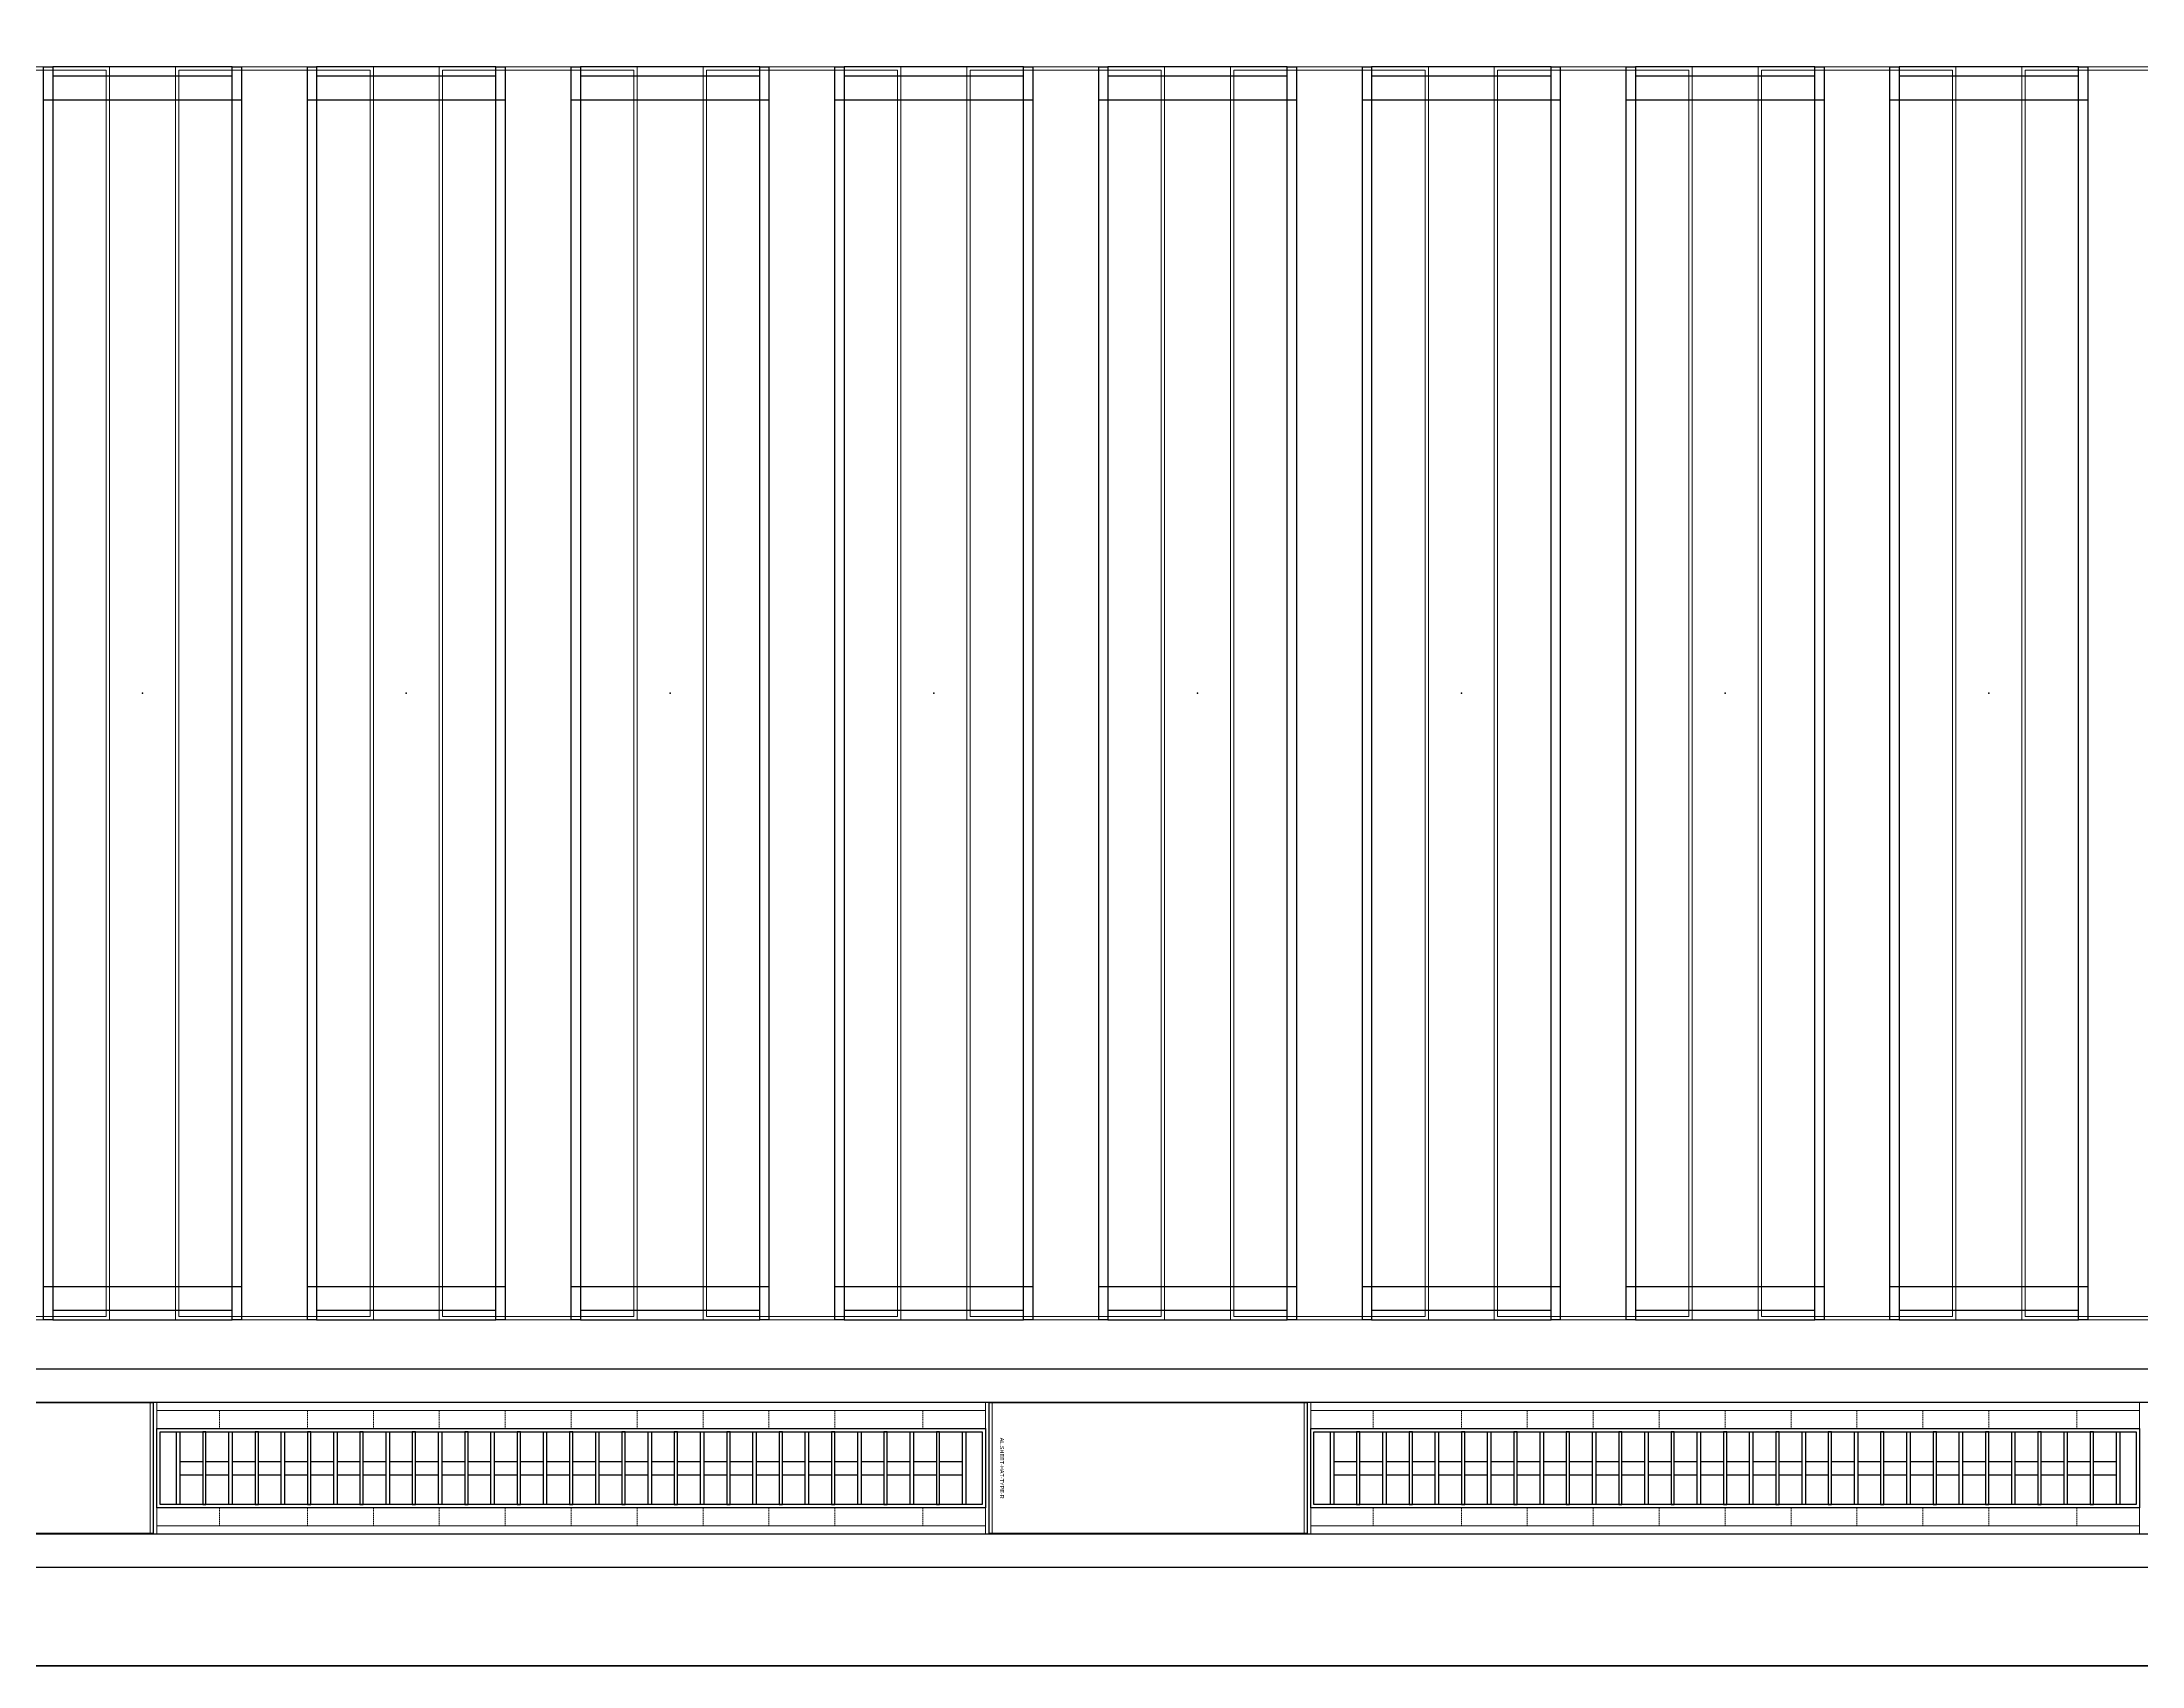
# Model space of a CAD drawing. Header units: millimetres. Extents: x 813027 to 1148939, y -931049 to -10.
# Drawn here: x 943588 to 946772, y -114635 to -112173 of the extents above; entities that cross this region are included whole.
import ezdxf
from ezdxf.enums import TextEntityAlignment as Align

# ---------------------------------------------------------------- set-up
doc = ezdxf.new("R2010")
doc.units = ezdxf.units.MM
doc.linetypes.add('DPA_Hidden 50', pattern=[3, 2, -1])
for name, color, linetype in [('000 - WIPEOUT', 250, 'Continuous'), ('001 - ASCESSORIES', 1, 'Continuous'), ('A04_TUBE SERIES', 2, 'Continuous'), ('A11_ALU.SOLID SHEET', 7, 'Continuous')]:
    doc.layers.add(name, color=color, linetype=linetype)
doc.layers.add('A-GLAZ-CURT', color=2, linetype='Continuous', lineweight=9)
doc.layers.add('WALL-E', color=2, linetype='Continuous', lineweight=25)

# ---------------------------------------------------------------- blocks, each defined once
blk = doc.blocks.new('DPA_CP_Metal Ceiling Panel - Vertical Panel with Gap-13988918-4160 - LOWER PLATFORM LEVEL - REFLECTED CEILING GENERAL PLAN')
at = {"layer": 'A-GLAZ-CURT'}
for p, q in [((994596.3, -114111.8), (994596.3, -112211.8)), ((994596.3, -112211.8), (994896.3, -112211.8)), ((994596.3, -114111.8), (994596.3, -112211.8)), ((994596.3, -112211.8), (994896.3, -112211.8)), ((994896.3, -112211.8), (994596.3, -112211.8)), ((994596.3, -112211.8), (994596.3, -114111.8)), ((994896.3, -112211.8), (994596.3, -112211.8)), ((994596.3, -112211.8), (994596.3, -114111.8)), ((994596.3, -114111.8), (994596.3, -112211.8)), ((994596.3, -112211.8), (994896.3, -112211.8)), ((994601.3, -114106.8), (994601.3, -112216.8)), ((994601.3, -112216.8), (994891.3, -112216.8)), ((994891.3, -112216.8), (994891.3, -114106.8)), ((994896.3, -114111.8), (994896.3, -112211.8)), ((994896.3, -112211.8), (994896.3, -114111.8)), ((994896.3, -114111.8), (994896.3, -112211.8)), ((994896.3, -114111.8), (994896.3, -112211.8)), ((994896.3, -112211.8), (994896.3, -114111.8)), ((994601.3, -114106.8), (994891.3, -114106.8)), ((994596.3, -114111.8), (994896.3, -114111.8)), ((994896.3, -114111.8), (994596.3, -114111.8)), ((994596.3, -114111.8), (994896.3, -114111.8)), ((994596.3, -114111.8), (994896.3, -114111.8)), ((994896.3, -114111.8), (994596.3, -114111.8))]:
    blk.add_line(p, q, dxfattribs=at)
blk = doc.blocks.new('DPA_CP_Metal Ceiling Luminaire1 - Linear Luminaire 2-14739897-4160 - LOWER PLATFORM LEVEL - REFLECTED CEILING GENERAL PLAN')
at = {"layer": 'A-GLAZ-CURT'}
for p, q in [((901767.8, -114474.3), (901767.8, -114199.3)), ((901767.8, -114199.3), (903024.8, -114199.3)), ((901767.8, -114199.3), (901767.8, -114474.3)), ((903024.8, -114199.3), (901767.8, -114199.3)), ((901767.8, -114199.3), (903024.8, -114199.3)), ((903024.8, -114199.3), (903024.8, -114474.3)), ((903024.8, -114474.3), (903024.8, -114199.3)), ((901767.8, -114249.3), (901767.8, -114474.3)), ((901767.8, -114249.3), (903024.8, -114249.3)), ((903024.8, -114249.3), (903024.8, -114474.3)), ((901767.8, -114424.3), (903024.8, -114424.3)), ((903024.8, -114474.3), (901767.8, -114474.3)), ((903024.8, -114474.3), (901767.8, -114474.3)), ((901767.8, -114474.3), (903024.8, -114474.3))]:
    blk.add_line(p, q, dxfattribs=at)
at = {"layer": 'A-GLAZ-CURT', "linetype": 'DPA_Hidden 50'}
for p, q in [((901862.8, -114249.3), (901862.8, -114424.3)), ((901996.3, -114249.3), (901996.3, -114424.3)), ((902096.3, -114249.3), (902096.3, -114424.3)), ((902196.3, -114249.3), (902196.3, -114424.3)), ((902296.3, -114249.3), (902296.3, -114424.3)), ((902396.3, -114249.3), (902396.3, -114424.3)), ((902496.3, -114249.3), (902496.3, -114424.3)), ((902596.3, -114249.3), (902596.3, -114424.3)), ((902696.3, -114249.3), (902696.3, -114424.3)), ((902796.3, -114249.3), (902796.3, -114424.3)), ((902929.8, -114249.3), (902929.8, -114424.3))]:
    blk.add_line(p, q, dxfattribs=at)
blk = doc.blocks.new('DPA_CP_Metal Ceiling Panel - Horizontal with Gap-20306943-4160 - LOWER PLATFORM LEVEL - REFLECTED CEILING GENERAL PLAN')
at = {"layer": 'A-GLAZ-CURT'}
for p, q in [((910029.8, -114474.3), (910029.8, -114199.3)), ((910029.8, -114199.3), (910512.8, -114199.3)), ((910029.8, -114474.3), (910029.8, -114199.3)), ((910029.8, -114199.3), (910512.8, -114199.3)), ((910512.8, -114199.3), (910029.8, -114199.3)), ((910029.8, -114199.3), (910029.8, -114474.3)), ((910512.8, -114199.3), (910029.8, -114199.3)), ((910029.8, -114199.3), (910029.8, -114474.3)), ((910029.8, -114474.3), (910029.8, -114199.3)), ((910029.8, -114199.3), (910512.8, -114199.3)), ((910034.8, -114469.3), (910034.8, -114204.3)), ((910034.8, -114204.3), (910507.8, -114204.3)), ((910507.8, -114204.3), (910507.8, -114469.3)), ((910512.8, -114474.3), (910512.8, -114199.3)), ((910512.8, -114199.3), (910512.8, -114474.3)), ((910512.8, -114474.3), (910512.8, -114199.3)), ((910512.8, -114474.3), (910512.8, -114199.3)), ((910512.8, -114199.3), (910512.8, -114474.3)), ((910029.8, -114474.3), (910512.8, -114474.3)), ((910512.8, -114474.3), (910029.8, -114474.3)), ((910029.8, -114474.3), (910512.8, -114474.3)), ((910029.8, -114474.3), (910512.8, -114474.3)), ((910512.8, -114474.3), (910029.8, -114474.3)), ((910034.8, -114469.3), (910507.8, -114469.3))]:
    blk.add_line(p, q, dxfattribs=at)
blk = doc.blocks.new('C-2-PP21-AR-4160-01-B_20250829-084021_EXCL')
at = {"layer": 'A-GLAZ-CURT', "rotation": 180}
for p in [(891196.3, -120981.8), (891596.3, -120981.8), (891996.3, -120981.8), (892396.3, -120981.8), (892796.3, -120981.8), (893196.3, -120981.8), (893596.3, -120981.8), (893996.3, -120981.8), (894396.3, -120981.8)]:
    blk.add_blockref('DPA_CP_Metal Ceiling Panel - Vertical Panel with Gap-13988918-4160 - LOWER PLATFORM LEVEL - REFLECTED CEILING GENERAL PLAN', p, dxfattribs=at)
at = {"layer": 'A-GLAZ-CURT'}
for name, p in [('DPA_CP_Metal Ceiling Panel - Horizontal with Gap-20306943-4160 - LOWER PLATFORM LEVEL - REFLECTED CEILING GENERAL PLAN', (-1013846.3, 105341.8)), ('DPA_CP_Metal Ceiling Luminaire1 - Linear Luminaire 2-14739897-4160 - LOWER PLATFORM LEVEL - REFLECTED CEILING GENERAL PLAN', (-1005096.3, 105341.8)), ('DPA_CP_Metal Ceiling Panel - Horizontal with Gap-20306943-4160 - LOWER PLATFORM LEVEL - REFLECTED CEILING GENERAL PLAN', (-1012096.3, 105341.8)), ('DPA_CP_Metal Ceiling Luminaire1 - Linear Luminaire 2-14739897-4160 - LOWER PLATFORM LEVEL - REFLECTED CEILING GENERAL PLAN', (-1003346.3, 105341.8))]:
    blk.add_blockref(name, p, dxfattribs=at)
blk = doc.blocks.new('*U485')
at = {"color": 1}
blk.add_wipeout([(628.5, -60), (-628.5, -60), (-628.5, 60), (628.5, 60)], dxfattribs=at).dxf.layer = '000 - WIPEOUT'
at = {"layer": '001 - ASCESSORIES', "color": 0}
blk.add_lwpolyline([(628.5, -60), (-628.5, -60), (-628.5, 60), (628.5, 60)], close=True, dxfattribs=at)
at = {"layer": '001 - ASCESSORIES'}
for points in [[(623.5, -55), (-623.5, -55), (-623.5, 55), (623.5, 55)], [(-593.5, -55), (-598.5, -55), (-598.5, 55), (-593.5, 55)], [(-558.8, -55), (-553.8, -55), (-553.8, 55), (-558.8, 55)], [(-514, -55), (-519, -55), (-519, 55), (-514, 55)], [(-479.3, -55), (-474.3, -55), (-474.3, 55), (-479.3, 55)], [(-434.6, -55), (-439.6, -55), (-439.6, 55), (-434.6, 55)], [(-399.8, -55), (-394.8, -55), (-394.8, 55), (-399.8, 55)], [(-355.1, -55), (-360.1, -55), (-360.1, 55), (-355.1, 55)], [(-320.4, -55), (-315.4, -55), (-315.4, 55), (-320.4, 55)], [(-275.6, -55), (-280.6, -55), (-280.6, 55), (-275.6, 55)], [(-240.9, -55), (-235.9, -55), (-235.9, 55), (-240.9, 55)], [(-196.2, -55), (-201.2, -55), (-201.2, 55), (-196.2, 55)], [(-161.4, -55), (-156.4, -55), (-156.4, 55), (-161.4, 55)], [(-116.7, -55), (-121.7, -55), (-121.7, 55), (-116.7, 55)], [(-82, -55), (-77, -55), (-77, 55), (-82, 55)], [(-37.2, -55), (-42.2, -55), (-42.2, 55), (-37.2, 55)], [(-2.5, -55), (2.5, -55), (2.5, 55), (-2.5, 55)], [(42.2, -55), (37.2, -55), (37.2, 55), (42.2, 55)], [(77, -55), (82, -55), (82, 55), (77, 55)], [(121.7, -55), (116.7, -55), (116.7, 55), (121.7, 55)], [(156.4, -55), (161.4, -55), (161.4, 55), (156.4, 55)], [(201.2, -55), (196.2, -55), (196.2, 55), (201.2, 55)], [(235.9, -55), (240.9, -55), (240.9, 55), (235.9, 55)], [(280.6, -55), (275.6, -55), (275.6, 55), (280.6, 55)], [(315.4, -55), (320.4, -55), (320.4, 55), (315.4, 55)], [(360.1, -55), (355.1, -55), (355.1, 55), (360.1, 55)], [(394.8, -55), (399.8, -55), (399.8, 55), (394.8, 55)], [(439.6, -55), (434.6, -55), (434.6, 55), (439.6, 55)], [(474.3, -55), (479.3, -55), (479.3, 55), (474.3, 55)], [(519, -55), (514, -55), (514, 55), (519, 55)], [(553.8, -55), (558.8, -55), (558.8, 55), (553.8, 55)], [(598.5, -55), (593.5, -55), (593.5, 55), (598.5, 55)]]:
    blk.add_lwpolyline(points, close=True, dxfattribs=at)
for points in [[(-593.5, 10), (-558.8, 10)], [(-553.8, 10), (-519, 10)], [(-514, 10), (-479.3, 10)], [(-474.3, 10), (-439.6, 10)], [(-434.6, 10), (-399.8, 10)], [(-394.8, 10), (-360.1, 10)], [(-355.1, 10), (-320.4, 10)], [(-315.4, 10), (-280.6, 10)], [(-275.6, 10), (-240.9, 10)], [(-235.9, 10), (-201.2, 10)], [(-196.2, 10), (-161.4, 10)], [(-156.4, 10), (-121.7, 10)], [(-116.7, 10), (-82, 10)], [(-77, 10), (-42.2, 10)], [(-37.2, 10), (-2.5, 10)], [(2.5, 10), (37.2, 10)], [(42.2, 10), (77, 10)], [(82, 10), (116.7, 10)], [(121.7, 10), (156.4, 10)], [(161.4, 10), (196.2, 10)], [(201.2, 10), (235.9, 10)], [(240.9, 10), (275.6, 10)], [(280.6, 10), (315.4, 10)], [(320.4, 10), (355.1, 10)], [(360.1, 10), (394.8, 10)], [(399.8, 10), (434.6, 10)], [(439.6, 10), (474.3, 10)], [(479.3, 10), (514, 10)], [(519, 10), (553.8, 10)], [(558.8, 10), (593.5, 10)], [(-593.5, -10), (-558.8, -10)], [(-553.8, -10), (-519, -10)], [(-514, -10), (-479.3, -10)], [(-474.3, -10), (-439.6, -10)], [(-434.6, -10), (-399.8, -10)], [(-394.8, -10), (-360.1, -10)], [(-355.1, -10), (-320.4, -10)], [(-315.4, -10), (-280.6, -10)], [(-275.6, -10), (-240.9, -10)], [(-235.9, -10), (-201.2, -10)], [(-196.2, -10), (-161.4, -10)], [(-156.4, -10), (-121.7, -10)], [(-116.7, -10), (-82, -10)], [(-77, -10), (-42.2, -10)], [(-37.2, -10), (-2.5, -10)], [(2.5, -10), (37.2, -10)], [(42.2, -10), (77, -10)], [(82, -10), (116.7, -10)], [(121.7, -10), (156.4, -10)], [(161.4, -10), (196.2, -10)], [(201.2, -10), (235.9, -10)], [(240.9, -10), (275.6, -10)], [(280.6, -10), (315.4, -10)], [(320.4, -10), (355.1, -10)], [(360.1, -10), (394.8, -10)], [(399.8, -10), (434.6, -10)], [(439.6, -10), (474.3, -10)], [(479.3, -10), (514, -10)], [(519, -10), (553.8, -10)], [(558.8, -10), (593.5, -10)]]:
    blk.add_lwpolyline(points, dxfattribs=at)
blk = doc.blocks.new('*U495')
blk.add_attdef('EXTR.OVL-LENGTH_', (-25, -59.1), '', height=5)
blk.add_wipeout([(-25, 0), (25, 0), (25, 134900), (-25, 134900)]).dxf.layer = '000 - WIPEOUT'
at = {"layer": 'A04_TUBE SERIES', "color": 0}
blk.add_lwpolyline([(-25, 0), (25, 0), (25, 134900), (-25, 134900)], close=True, dxfattribs=at)
blk = doc.blocks.new('*U493')
at = {"layer": 'A11_ALU.SOLID SHEET', "color": 0}
blk.add_lwpolyline([(483, -98.8), (483, 98.8), (0, 98.8), (0, -98.8)], close=True, dxfattribs=at)
at = {"layer": 'Defpoints', "color": 250}
blk.add_point((0, 0), dxfattribs=at)
blk.add_text('AL.SHEET-HAT-TYPE-R', height=6, rotation=270, dxfattribs=at).set_placement((15, 0), align=Align.BOTTOM_CENTER)
blk = doc.blocks.new('*U515')
for p, q in [((-900.3, 16250), (-900.3, 16550)), ((900, 16550), (900, 16250)), ((-900.3, 15850), (-900.3, 16150)), ((900, 16150), (900, 15850)), ((-900.3, 15450), (-900.3, 15750)), ((900, 15750), (900, 15450)), ((-900.3, 15050), (-900.3, 15350)), ((900, 15350), (900, 15050)), ((-900.3, 14650), (-900.3, 14950)), ((900, 14950), (900, 14650)), ((-900.3, 14250), (-900.3, 14550)), ((900, 14550), (900, 14250)), ((-900.3, 13850), (-900.3, 14150)), ((900, 14150), (900, 13850)), ((-900.3, 13450), (-900.3, 13750)), ((900, 13750), (900, 13450))]:
    blk.add_line(p, q)
for p in [(0, 16400), (0, 16000), (0, 15600), (0, 15200), (0, 14800), (0, 14400), (0, 14000), (0, 13600)]:
    blk.add_point(p)
at = {"layer": 'A11_ALU.SOLID SHEET', "color": 0}
for points in [[(-950, 16550), (950, 16550), (950, 16536), (-950, 16536)], [(-950, 16264), (-936, 16264), (-936, 16536), (-950, 16536)], [(950, 16536), (936, 16536), (936, 16264), (950, 16264)], [(-950, 16264), (950, 16264), (950, 16250), (-950, 16250)], [(-950, 16150), (950, 16150), (950, 16136), (-950, 16136)], [(-950, 15864), (-936, 15864), (-936, 16136), (-950, 16136)], [(950, 16136), (936, 16136), (936, 15864), (950, 15864)], [(-950, 15864), (950, 15864), (950, 15850), (-950, 15850)], [(-950, 15750), (950, 15750), (950, 15736), (-950, 15736)], [(-950, 15464), (-936, 15464), (-936, 15736), (-950, 15736)], [(950, 15736), (936, 15736), (936, 15464), (950, 15464)], [(-950, 15464), (950, 15464), (950, 15450), (-950, 15450)], [(-950, 15350), (950, 15350), (950, 15336), (-950, 15336)], [(-950, 15064), (-936, 15064), (-936, 15336), (-950, 15336)], [(950, 15336), (936, 15336), (936, 15064), (950, 15064)], [(-950, 15064), (950, 15064), (950, 15050), (-950, 15050)], [(-950, 14950), (950, 14950), (950, 14936), (-950, 14936)], [(-950, 14664), (-936, 14664), (-936, 14936), (-950, 14936)], [(950, 14936), (936, 14936), (936, 14664), (950, 14664)], [(-950, 14664), (950, 14664), (950, 14650), (-950, 14650)], [(-950, 14550), (950, 14550), (950, 14536), (-950, 14536)], [(-950, 14264), (-936, 14264), (-936, 14536), (-950, 14536)], [(950, 14536), (936, 14536), (936, 14264), (950, 14264)], [(-950, 14264), (950, 14264), (950, 14250), (-950, 14250)], [(-950, 14150), (950, 14150), (950, 14136), (-950, 14136)], [(-950, 13864), (-936, 13864), (-936, 14136), (-950, 14136)], [(950, 14136), (936, 14136), (936, 13864), (950, 13864)], [(-950, 13864), (950, 13864), (950, 13850), (-950, 13850)], [(-950, 13750), (950, 13750), (950, 13736), (-950, 13736)], [(-950, 13464), (-936, 13464), (-936, 13736), (-950, 13736)], [(950, 13736), (936, 13736), (936, 13464), (950, 13464)], [(-950, 13464), (950, 13464), (950, 13450), (-950, 13450)]]:
    blk.add_lwpolyline(points, close=True, dxfattribs=at)
blk = doc.blocks.new('C-2-PP21-AR-4160-01-B_20250829-084416_NEWCL')
blk.add_lwpolyline([(-117350, -5345), (-113350, -5345), (-113350, -5347), (-96550, -5347), (-96550, -2450), (-92235, -2450), (-92235, -6455), (-84190, -6455), (-84190, -5820), (-81330, -5820), (-81330, -5345), (-56900, -5345), (-56900, -6455), (-41740, -6455), (-41740, -2500), (-29350, -2500), (-29350, -5482), (-19750, -5482), (-19750, -5480), (-19400, -5480), (-19400, -7995), (-19350, -7995), (-19350, -9295), (-154550, -9295)])
at = {"rotation": 90}
blk.add_blockref('*U515', (-86950, -7820), dxfattribs=at)
blk.add_blockref('*U493', (-102066.5, -8995))
for p in [(-102700, -8995), (-100950, -8995)]:
    blk.add_blockref('*U485', p)
blk.add_blockref('*U493', (-103816.5, -8995))
at = {"rotation": 270}
for p in [(-154400, -8870), (-154400, -9120)]:
    blk.add_blockref('*U495', p, dxfattribs=at)

msp = doc.modelspace()

# ---------------------------------------------------------------- linework, layer by layer
at = {"layer": 'WALL-E'}
for p, q in [((1027740, -114635), (892540, -114635)), ((892540, -114635), (1027740, -114635))]:
    msp.add_line(p, q, dxfattribs=at)

# ---------------------------------------------------------------- block references
msp.add_blockref('C-2-PP21-AR-4160-01-B_20250829-084021_EXCL', (1047090, -105340))

# ---------------------------------------------------------------- next in the draw order: block references
msp.add_blockref('C-2-PP21-AR-4160-01-B_20250829-084416_NEWCL', (1047090, -105340))

doc.saveas('drawing.dxf')
